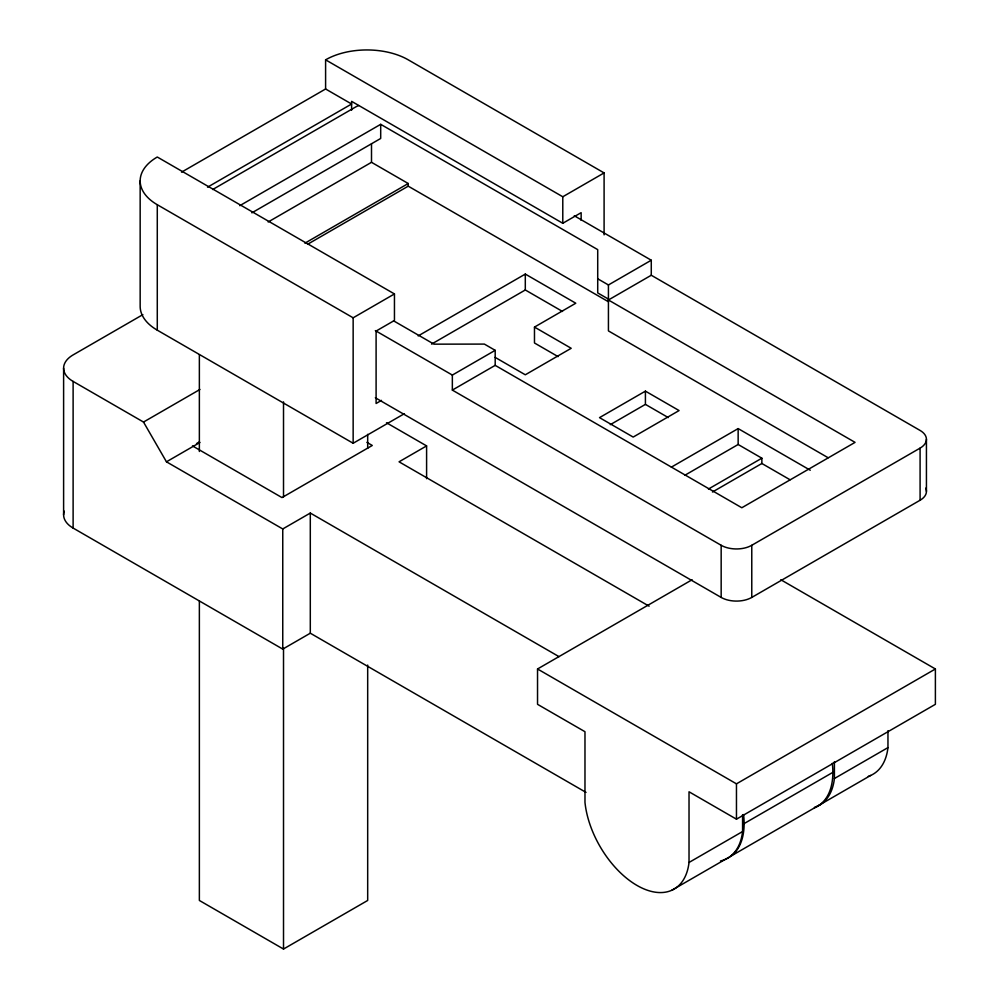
<?xml version="1.0" encoding="UTF-8"?>
<svg xmlns="http://www.w3.org/2000/svg" width="999" height="999" viewBox="0 0 999 999"><rect width="100%" height="100%" fill="white"/><g stroke="black" fill="none" stroke-linecap="round" stroke-linejoin="round"><path stroke-width="1.5" d="M181.518 172.178L325.599 88.986L351.611 104.008L207.53 187.188M212.7 189.51L355.444 107.093A21.641 12.5 0 0 1 358.728 105.544M239.772 205.682L380.694 124.326L597.714 249.625L597.714 292.919L608.428 299.101M251.848 212.849L380.694 138.461L380.694 124.326M268.169 221.978L371.503 162.313L408.229 183.516L408.229 186.164L608.428 301.748M142.869 314.635L73.114 354.907A32.455 18.744 0 0 0 73.114 381.418L73.114 528.071L282.754 649.113L310.302 633.204L586.026 792.394M304.895 243.182L408.229 183.516M307.58 244.28L408.229 186.164M73.114 381.418L143.506 422.053L199.962 389.46M394.455 293.943L157.28 157.018A58.429 33.729 0 0 0 157.28 204.72L353.147 317.807L394.455 293.943L394.455 320.454L376.099 331.056L376.099 403.496L381.493 400.387M325.599 88.986L325.599 59.828L562.787 196.766L604.095 172.914L604.095 234.865M351.611 110.202L351.611 101.349L562.787 223.277L581.143 212.675L581.143 220.379M196.516 443.581L199.213 442.02M143.506 422.053L166.458 461.813L199.975 442.457M418.181 335.914L525.299 274.076L575.786 303.221L534.477 327.085L534.477 342.982L558.079 356.618M431.568 344.093L525.299 289.972L562.499 311.451M375.349 330.619L452.347 375.075L495.192 350.337L495.192 365.359L741.82 507.754L855.057 442.37L608.428 299.987L651.273 275.249L920.091 430.444A21.641 12.5 0 0 1 920.091 448.114L920.091 500.237L751.772 597.427A21.641 12.5 0 0 1 721.166 597.427L375.349 397.764M597.714 278.783L608.428 284.965L651.273 260.227L651.273 275.249M140.16 180.869L140.16 306.318A58.429 33.729 0 0 0 157.28 330.169L353.147 443.256L404.42 413.661M452.347 375.075L452.347 390.097L495.192 365.359M166.458 461.813L282.754 528.958L310.302 513.049L558.99 656.63M426.598 478.683L426.598 445.904L399.051 461.813L649.1 606.181M645.416 391.133L599.512 417.632L633.179 437.075L679.083 410.564L645.416 391.133L645.416 404.383L610.314 424.65M671.365 467.145L738.149 428.596L810.264 470.229M684.727 475.337L738.149 444.493L761.862 458.191L761.862 463.486L712.449 492.02M708.441 489.035L761.862 458.191M742.582 814.647L742.582 831.543L689.023 862.462A74.151 42.82 60 0 1 637 885.439A74.151 42.82 60 0 1 584.977 802.384L584.977 731.705L537.537 704.32L537.537 668.98L692.107 579.745M452.347 390.097L721.166 545.292A21.641 12.5 0 0 0 751.772 545.292L920.091 448.114M199.363 601.136L199.363 900.461L283.516 949.05L367.682 900.461L367.682 665.059M537.537 668.98L736.463 783.84L935.389 668.98L935.389 704.32L736.463 819.18L689.023 791.782L689.023 862.462M744.118 823.588L832.866 772.352M814.734 807.279A74.151 42.82 60 0 0 834.402 778.533L887.961 747.614L887.961 730.719M671.69 890.321L725.249 859.402M730.993 856.081L870.616 775.474M604.095 172.914L408.229 59.828A58.429 33.729 0 0 0 325.599 59.828M574.288 215.772L651.273 260.227M828.109 457.729L608.428 330.906L608.428 284.965M534.477 327.085L571.203 348.289L525.299 374.787L495.129 357.367M761.862 463.486L790.084 479.782M645.416 404.383L668.306 417.594M495.192 350.337L484.378 344.093L433.978 344.156L393.544 320.804M780.818 579.745L935.389 668.98M386.488 422.752L426.598 445.904M366.895 442.357L372.277 445.467L281.993 497.589L192.47 445.904M926.435 439.285L926.435 491.408M834.402 761.638L834.402 778.533M751.772 545.292L751.772 597.427M738.149 428.596L738.149 444.493M736.463 783.84L736.463 819.18M721.166 545.292L721.166 597.427M562.787 196.766L562.787 223.277M525.299 274.076L525.299 289.972M371.503 143.906L371.503 162.313M367.682 434.328L367.682 448.364M353.147 317.807L353.147 443.256M310.302 513.049L310.302 633.204M283.516 401.86L283.516 496.953M283.516 648.176L283.516 949.05M282.754 528.958L282.754 649.113M199.363 354.82L199.363 451.486M157.28 204.72L157.28 330.169M63.611 368.169L63.611 514.822M925.698 488.174A21.641 12.5 0 0 1 920.091 500.237M887.961 747.614A74.151 42.82 60 0 1 868.293 776.36M742.582 831.543A74.151 42.82 60 0 1 720.479 860.963M73.114 528.071A32.455 18.744 0 0 1 64.236 511.163M743.568 814.547A74.151 42.82 60 0 1 725.586 859.078M832.317 763.311A74.151 42.82 60 0 1 814.347 807.841"/></g></svg>
